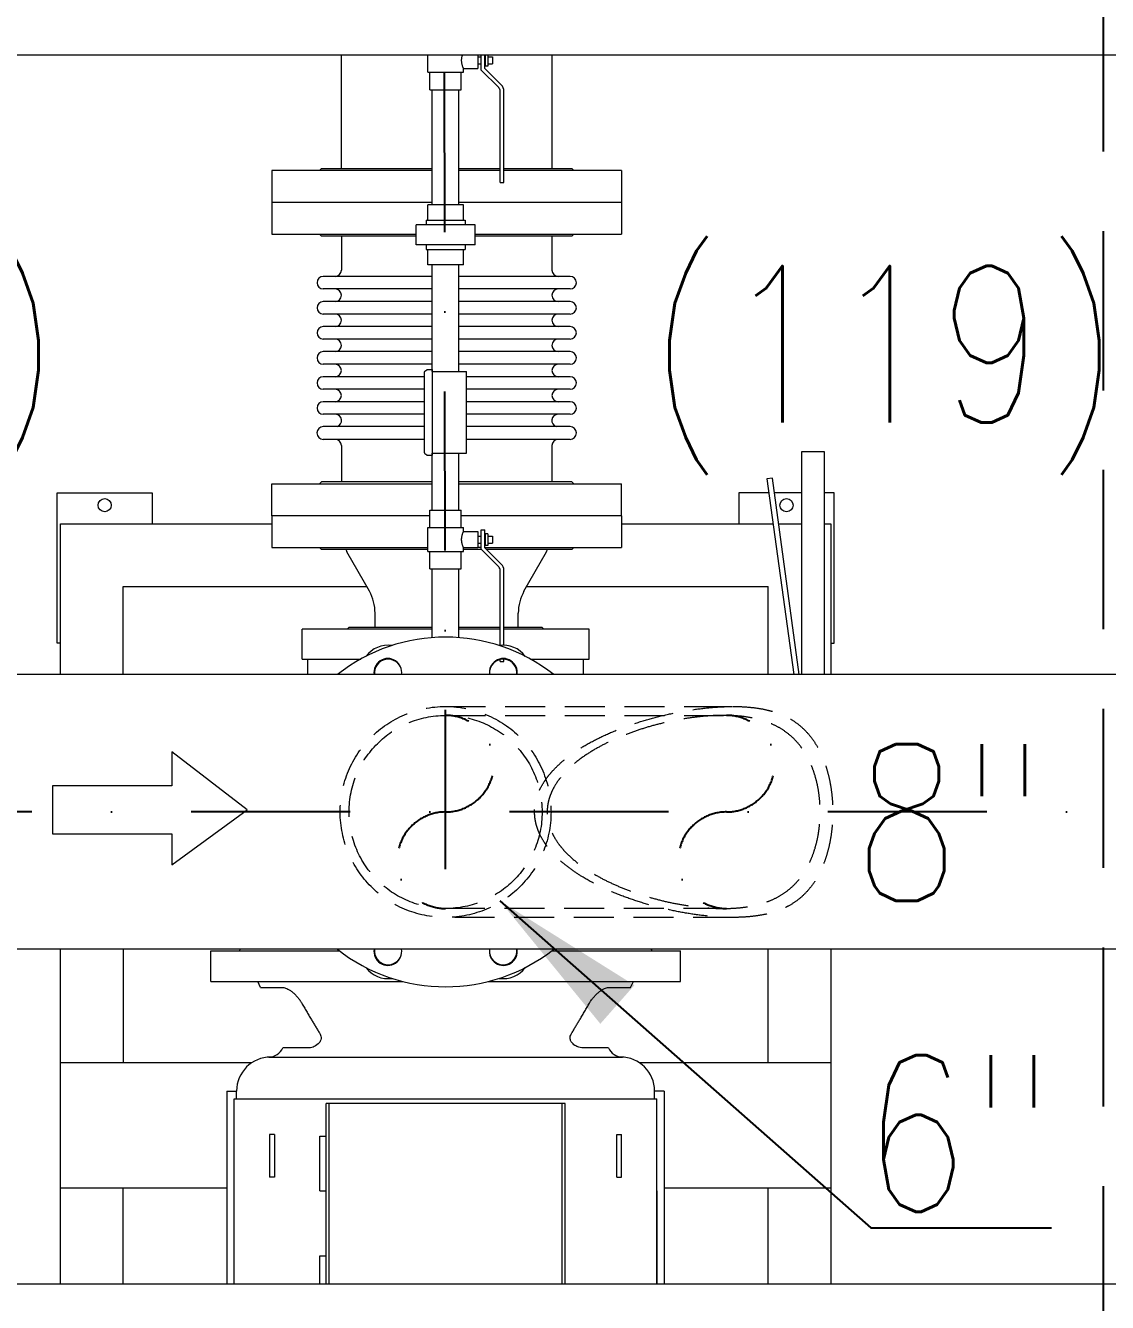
# Model space of a CAD drawing. Header units: millimetres. Extents: x -312439 to 477422, y -331570 to 212570.
# Drawn here: x 348934 to 349798, y 198904 to 199923 of the extents above; entities that cross this region are included whole.
import ezdxf

# ---------------------------------------------------------------- set-up
doc = ezdxf.new("R2010")
doc.units = ezdxf.units.MM
doc.linetypes.add('DASHDOT', pattern=[25.4, 12.7, -6.35, 0, -6.35])
doc.linetypes.add('HIDDEN', pattern=[9.525, 6.35, -3.175])
doc.layers.add('ARCONDTEXTO', color=4, linetype='Continuous')
doc.layers.add('TEXTO FORMATO', color=4, linetype='Continuous')
doc.styles.add('ROMAND', font='ROMAND.SHX')
doc.styles.add('ROMANS', font='romans.shx', dxfattribs={"height": 187.5})
doc.dimstyles.new('1-50 (MILIMETRO)', dxfattribs={"dimscale": 0, "dimtxt": 125, "dimasz": 125, "dimexe": 100, "dimexo": 100, "dimgap": 50, "dimtad": 0, "dimdec": 0, "dimzin": 0, "dimdsep": 46, "dimtxsty": 'ROMAND', "dimcen": -390, "dimclrd": 1, "dimclre": 1, "dimclrt": 3, "dimadec": 0, "dimazin": 0, "dimtfac": 1, "dimtdec": 0, "dimtix": 1, "dimtmove": 2, "dimatfit": 2, "dimfxl": 1, "dimtvp": 1, "dimtolj": 1, "dimtzin": 0, "dimarcsym": 0})

msp = doc.modelspace()

# ---------------------------------------------------------------- linework, layer by layer
at = {"color": 6, "linetype": 'DASHDOT', "ltscale": 10}
for p, q in [((349269.307, 199249.815, 0), (349268.191, 200058.964, 0)), ((350971.824, 199295.408, 0), (347628.578, 199295.408, 0))]:
    msp.add_line(p, q, dxfattribs=at)
at = {"color": 5, "linetype": 'Continuous', "lineweight": 0}
for p, q in [((352117.933, 199899.258, 0), (347242.183, 199899.258, 0)), ((349186.007, 199899.258, 0), (349186.007, 199808.708, 0)), ((349254.985, 199885.571, 0), (349254.985, 199899.258, 0)), ((349294.974, 199899.258, 0), (349294.974, 199888.595, 0)), ((349294.974, 199897.872, 0), (349297.7, 199897.872, 0)), ((349297.7, 199887.352, 0), (349297.7, 199899.258, 0)), ((349300.65, 199888.574, 0), (349300.65, 199899.258, 0)), ((349300.65, 199897.872, 0), (349301.116, 199897.872, 0)), ((349301.116, 199890.426, 0), (349301.116, 199899.258, 0)), ((349303.049, 199899.258, 0), (349303.049, 199890.426, 0)), ((349303.049, 199897.872, 0), (349306.715, 199897.872, 0)), ((349306.715, 199897.872, 0), (349306.715, 199892.27, 0)), ((349354.307, 199808.708, 0), (349354.307, 199899.258, 0)), ((349283.629, 199888.595, 0), (349294.974, 199888.595, 0)), ((349283.629, 199885.571, 0), (349283.629, 199888.595, 0)), ((349294.974, 199892.27, 0), (349297.7, 199892.27, 0)), ((349311.674, 199873.377, 0), (349297.7, 199887.352, 0)), ((349300.65, 199892.27, 0), (349301.116, 199892.27, 0)), ((349313.76, 199875.463, 0), (349300.65, 199888.574, 0)), ((349303.049, 199890.426, 0), (349301.116, 199890.426, 0)), ((349303.049, 199892.27, 0), (349306.715, 199892.27, 0)), ((349254.985, 199885.571, 0), (349283.629, 199885.571, 0)), ((349256.807, 199871.571, 0), (349256.807, 199885.571, 0)), ((349281.807, 199871.571, 0), (349281.807, 199885.571, 0)), ((349256.807, 199871.571, 0), (349281.807, 199871.571, 0)), ((349258.657, 199779.95, 0), (349258.657, 199871.571, 0)), ((349279.957, 199779.95, 0), (349279.957, 199871.571, 0)), ((349312.857, 199797.721, 0), (349312.857, 199870.522, 0)), ((349315.807, 199797.721, 0), (349315.807, 199870.522, 0)), ((349258.657, 199807.108, 0), (349130.657, 199807.108, 0)), ((349130.657, 199807.108, 0), (349130.657, 199756.308, 0)), ((349170.257, 199808.708, 0), (349168.657, 199807.108, 0)), ((349170.257, 199808.708, 0), (349258.657, 199808.708, 0)), ((349279.957, 199808.708, 0), (349312.857, 199808.708, 0)), ((349312.857, 199807.108, 0), (349279.957, 199807.108, 0)), ((349315.807, 199808.708, 0), (349370.057, 199808.708, 0)), ((349409.657, 199807.108, 0), (349315.807, 199807.108, 0)), ((349370.057, 199808.708, 0), (349371.657, 199807.108, 0)), ((349409.657, 199807.108, 0), (349409.657, 199756.308, 0)), ((349312.857, 199797.721, 0), (349315.807, 199797.721, 0)), ((349258.657, 199781.708, 0), (349130.657, 199781.708, 0)), ((349283.629, 199779.95, 0), (349254.985, 199779.95, 0)), ((349254.985, 199767.58, 0), (349254.985, 199779.95, 0)), ((349409.657, 199781.708, 0), (349279.957, 199781.708, 0)), ((349283.629, 199767.58, 0), (349283.629, 199779.95, 0)), ((349253.783, 199767.58, 0), (349284.83, 199767.58, 0)), ((349253.783, 199767.58, 0), (349253.783, 199763.95, 0)), ((349284.83, 199767.58, 0), (349284.83, 199763.95, 0)), ((349130.657, 199756.308, 0), (349245.776, 199756.308, 0)), ((349170.257, 199754.708, 0), (349168.657, 199756.308, 0)), ((349245.776, 199754.708, 0), (349170.257, 199754.708, 0)), ((349186.157, 199754.708, 0), (349186.157, 199727.685, 0)), ((349292.838, 199763.95, 0), (349245.776, 199763.95, 0)), ((349245.776, 199747.95, 0), (349245.776, 199763.95, 0)), ((349292.838, 199747.95, 0), (349292.838, 199763.95, 0)), ((349292.838, 199756.308, 0), (349409.657, 199756.308, 0)), ((349370.057, 199754.708, 0), (349292.838, 199754.708, 0)), ((349354.157, 199754.708, 0), (349354.157, 199727.685, 0)), ((349370.057, 199754.708, 0), (349371.657, 199756.308, 0)), ((349292.838, 199747.95, 0), (349245.776, 199747.95, 0)), ((349253.783, 199747.95, 0), (349253.783, 199744.319, 0)), ((349253.783, 199744.319, 0), (349284.83, 199744.319, 0)), ((349254.985, 199731.95, 0), (349254.985, 199744.319, 0)), ((349283.629, 199731.95, 0), (349283.629, 199744.319, 0)), ((349284.83, 199747.95, 0), (349284.83, 199744.319, 0)), ((349283.629, 199731.95, 0), (349254.985, 199731.95, 0)), ((349258.657, 199646.78, 0), (349258.657, 199731.95, 0)), ((349279.957, 199646.78, 0), (349279.957, 199731.95, 0)), ((349258.657, 199722.685, 0), (349171.65, 199722.685, 0)), ((349368.664, 199722.685, 0), (349279.957, 199722.685, 0)), ((349258.657, 199712.685, 0), (349171.65, 199712.685, 0)), ((349368.664, 199712.685, 0), (349279.957, 199712.685, 0)), ((349258.657, 199702.685, 0), (349171.65, 199702.685, 0)), ((349368.664, 199702.685, 0), (349279.957, 199702.685, 0)), ((349258.657, 199692.685, 0), (349171.65, 199692.685, 0)), ((349258.657, 199682.685, 0), (349171.65, 199682.685, 0)), ((349368.664, 199692.685, 0), (349279.957, 199692.685, 0)), ((349368.664, 199682.685, 0), (349279.957, 199682.685, 0)), ((349258.657, 199672.685, 0), (349171.65, 199672.685, 0)), ((349368.664, 199672.685, 0), (349279.957, 199672.685, 0)), ((349258.657, 199662.685, 0), (349171.65, 199662.685, 0)), ((349368.664, 199662.685, 0), (349279.957, 199662.685, 0)), ((349258.657, 199652.685, 0), (349171.65, 199652.685, 0)), ((349368.664, 199652.685, 0), (349279.957, 199652.685, 0)), ((349252.397, 199642.685, 0), (349171.65, 199642.685, 0)), ((349252.397, 199581.867, 0), (349252.397, 199646.692, 0)), ((349252.67, 199647.205, 0), (349254.307, 199648.309, 0)), ((349254.414, 199648.342, 0), (349258.609, 199648.342, 0)), ((349258.609, 199648.342, 0), (349258.609, 199580.217, 0)), ((349258.609, 199646.78, 0), (349285.907, 199646.78, 0)), ((349285.907, 199581.78, 0), (349285.907, 199646.78, 0)), ((349368.664, 199642.685, 0), (349285.907, 199642.685, 0)), ((349252.397, 199632.685, 0), (349171.65, 199632.685, 0)), ((349368.664, 199632.685, 0), (349285.907, 199632.685, 0)), ((349252.397, 199622.685, 0), (349171.65, 199622.685, 0)), ((349368.664, 199622.685, 0), (349285.907, 199622.685, 0)), ((349252.397, 199612.685, 0), (349171.65, 199612.685, 0)), ((349368.664, 199612.685, 0), (349285.907, 199612.685, 0)), ((349252.397, 199602.923, 0), (349171.65, 199602.923, 0)), ((349368.664, 199602.923, 0), (349285.907, 199602.923, 0)), ((349252.397, 199592.685, 0), (349171.65, 199592.685, 0)), ((349368.664, 199592.685, 0), (349285.907, 199592.685, 0)), ((349186.157, 199587.685, 0), (349186.157, 199558.708, 0)), ((349252.67, 199581.354, 0), (349254.307, 199580.25, 0)), ((349258.609, 199581.78, 0), (349285.907, 199581.78, 0)), ((349258.657, 199536.28, 0), (349258.657, 199581.78, 0)), ((349279.957, 199536.28, 0), (349279.957, 199581.78, 0)), ((349354.157, 199587.685, 0), (349354.157, 199558.708, 0)), ((349553.291, 199582.806, 0), (349553.291, 199404.958, 0)), ((349571.802, 199582.806, 0), (349553.291, 199582.806, 0)), ((349571.802, 199404.958, 0), (349571.802, 199582.806, 0)), ((349254.414, 199580.217, 0), (349258.609, 199580.217, 0)), ((349530.188, 199561.774, 0), (349525.827, 199561.178, 0)), ((349525.827, 199561.178, 0), (349547.203, 199404.958, 0)), ((349551.646, 199404.958, 0), (349530.188, 199561.774, 0)), ((349130.657, 199557.108, 0), (349258.657, 199557.108, 0)), ((349130.657, 199531.708, 0), (349130.657, 199557.108, 0)), ((349170.257, 199558.708, 0), (349168.657, 199557.108, 0)), ((349258.657, 199558.708, 0), (349170.257, 199558.708, 0)), ((349370.057, 199558.708, 0), (349279.957, 199558.708, 0)), ((349279.957, 199557.108, 0), (349409.657, 199557.108, 0)), ((349370.057, 199558.708, 0), (349371.657, 199557.108, 0)), ((349409.657, 199531.708, 0), (349409.657, 199557.108, 0)), ((349256.807, 199531.708, 0), (349130.657, 199531.708, 0)), ((349256.807, 199536.28, 0), (349281.807, 199536.28, 0)), ((349256.807, 199522.28, 0), (349256.807, 199536.28, 0)), ((349281.807, 199522.28, 0), (349281.807, 199536.28, 0)), ((349409.657, 199531.708, 0), (349281.807, 199531.708, 0)), ((349254.985, 199522.28, 0), (349283.629, 199522.28, 0)), ((349254.985, 199503.28, 0), (349254.985, 199522.28, 0)), ((349283.629, 199519.256, 0), (349283.629, 199522.28, 0)), ((349297.7, 199520.473, 0), (349300.65, 199520.473, 0)), ((349297.7, 199505.06, 0), (349297.7, 199520.473, 0)), ((349300.65, 199506.282, 0), (349300.65, 199520.473, 0)), ((349283.629, 199519.256, 0), (349294.974, 199519.256, 0)), ((349294.974, 199519.256, 0), (349294.974, 199506.303, 0)), ((349294.974, 199515.581, 0), (349297.7, 199515.581, 0)), ((349294.974, 199509.979, 0), (349297.7, 199509.979, 0)), ((349300.65, 199515.581, 0), (349301.116, 199515.581, 0)), ((349300.65, 199509.979, 0), (349301.116, 199509.979, 0)), ((349301.116, 199508.135, 0), (349301.116, 199517.424, 0)), ((349303.049, 199517.424, 0), (349301.116, 199517.424, 0)), ((349303.049, 199517.424, 0), (349303.049, 199508.135, 0)), ((349303.049, 199515.581, 0), (349306.715, 199515.581, 0)), ((349303.049, 199509.979, 0), (349306.715, 199509.979, 0)), ((349306.715, 199515.581, 0), (349306.715, 199509.979, 0)), ((349254.985, 199503.28, 0), (349283.629, 199503.28, 0)), ((349256.807, 199489.28, 0), (349256.807, 199503.28, 0)), ((349281.807, 199489.28, 0), (349281.807, 199503.28, 0)), ((349283.629, 199506.303, 0), (349294.974, 199506.303, 0)), ((349283.629, 199503.28, 0), (349283.629, 199506.303, 0)), ((349298.052, 199504.708, 0), (349283.629, 199504.708, 0)), ((349297.7, 199506.308, 0), (349294.974, 199506.303, 0)), ((349311.674, 199491.086, 0), (349297.7, 199505.06, 0)), ((349313.76, 199493.172, 0), (349300.65, 199506.282, 0)), ((349303.049, 199508.135, 0), (349301.116, 199508.135, 0)), ((349256.807, 199489.28, 0), (349281.807, 199489.28, 0)), ((349258.657, 199434.501, 0), (349258.657, 199489.28, 0)), ((349279.957, 199434.501, 0), (349279.957, 199489.28, 0)), ((349312.857, 199428.28, 0), (349312.857, 199488.231, 0)), ((349315.807, 199428.4, 0), (349315.807, 199488.231, 0)), ((349312.857, 199415.43, 0), (349312.857, 199417.015, 0)), ((349312.857, 199415.43, 0), (349315.807, 199415.43, 0)), ((349315.807, 199415.43, 0), (349315.807, 199417.258, 0)), ((350344.951, 199404.958, 0), (348365.856, 199404.958, 0)), ((350344.951, 199185.858, 0), (348365.856, 199185.858, 0)), ((347312.72, 198918.989, 0), (350296.062, 198918.989, 0))]:
    msp.add_line(p, q, dxfattribs=at)
at = {"color": 7, "linetype": 'Continuous', "lineweight": 0}
for p, q in [((348959.148, 199550.134, 0), (349035.148, 199550.134, 0)), ((348959.148, 199430.134, 0), (348959.148, 199550.134, 0)), ((349035.148, 199550.134, 0), (349035.148, 199525.408, 0)), ((349503.465, 199550.134, 0), (349503.465, 199525.408, 0)), ((349527.338, 199550.134, 0), (349503.465, 199550.134, 0)), ((349553.291, 199550.134, 0), (349531.78, 199550.134, 0)), ((349579.465, 199550.134, 0), (349571.802, 199550.134, 0)), ((349579.465, 199430.134, 0), (349579.465, 199550.134, 0)), ((348961.807, 199404.958, 0), (348961.807, 199525.408, 0)), ((348961.807, 199525.408, 0), (349130.657, 199525.408, 0)), ((349409.657, 199525.408, 0), (349530.721, 199525.408, 0)), ((349535.164, 199525.408, 0), (349553.291, 199525.408, 0)), ((349571.802, 199525.408, 0), (349576.807, 199525.408, 0)), ((349576.807, 199525.408, 0), (349576.807, 199404.958, 0)), ((349011.807, 199404.958, 0), (349011.807, 199475.408, 0)), ((349011.807, 199475.408, 0), (349206.214, 199475.408, 0)), ((349334.099, 199475.408, 0), (349526.807, 199475.408, 0)), ((349526.807, 199404.958, 0), (349526.807, 199475.408, 0)), ((348961.807, 199430.134, 0), (348959.148, 199430.134, 0)), ((349576.807, 199430.134, 0), (349579.465, 199430.134, 0)), ((348961.807, 198918.989, 0), (348961.807, 199185.858, 0)), ((349011.807, 199185.858, 0), (349011.807, 199095.408, 0)), ((349526.807, 199095.408, 0), (349526.807, 199185.858, 0)), ((349576.807, 199185.858, 0), (349576.807, 198918.989, 0)), ((348961.807, 199095.408, 0), (349114.74, 199095.408, 0)), ((349423.874, 199095.408, 0), (349576.807, 199095.408, 0)), ((348961.807, 198995.408, 0), (349094.761, 198995.408, 0)), ((349011.807, 198918.989, 0), (349011.807, 198995.408, 0)), ((349443.852, 198995.408, 0), (349576.807, 198995.408, 0)), ((349526.807, 198918.989, 0), (349526.807, 198995.408, 0))]:
    msp.add_line(p, q, dxfattribs=at)
at = {"color": 3, "linetype": 'Continuous', "lineweight": 0}
for p, q in [((349256.807, 199531.708, 0), (349130.657, 199531.708, 0)), ((349130.657, 199531.708, 0), (349130.657, 199506.308, 0)), ((349409.657, 199531.708, 0), (349281.807, 199531.708, 0)), ((349409.657, 199531.708, 0), (349409.657, 199506.308, 0)), ((349130.657, 199506.308, 0), (349254.985, 199506.308, 0)), ((349170.257, 199504.708, 0), (349168.657, 199506.308, 0)), ((349254.985, 199504.708, 0), (349170.257, 199504.708, 0)), ((349208.44, 199471.476, 0), (349190.574, 199503.039, 0)), ((349300.65, 199506.308, 0), (349409.657, 199506.308, 0)), ((349370.057, 199504.708, 0), (349302.224, 199504.708, 0)), ((349331.874, 199471.476, 0), (349349.74, 199503.039, 0)), ((349370.057, 199504.708, 0), (349371.657, 199506.308, 0)), ((349213.007, 199442.808, 0), (349213.007, 199454.137, 0)), ((349327.307, 199442.808, 0), (349327.307, 199454.137, 0)), ((349258.657, 199441.208, 0), (349154.807, 199441.208, 0)), ((349154.807, 199417.408, 0), (349154.807, 199441.208, 0)), ((349192.407, 199442.808, 0), (349190.807, 199441.208, 0)), ((349192.407, 199442.808, 0), (349258.657, 199442.808, 0)), ((349279.957, 199442.808, 0), (349312.857, 199442.808, 0)), ((349312.857, 199441.208, 0), (349279.957, 199441.208, 0)), ((349315.807, 199442.808, 0), (349346.207, 199442.808, 0)), ((349383.807, 199441.208, 0), (349315.807, 199441.208, 0)), ((349346.207, 199442.808, 0), (349347.807, 199441.208, 0)), ((349383.807, 199417.408, 0), (349383.807, 199441.208, 0)), ((349154.807, 199417.408, 0), (349201.659, 199417.408, 0)), ((349159.307, 199404.958, 0), (349159.307, 199417.408, 0)), ((349336.955, 199417.408, 0), (349383.807, 199417.408, 0)), ((349379.307, 199404.958, 0), (349379.307, 199417.408, 0)), ((349081.807, 199184.68, 0), (349184.456, 199184.68, 0)), ((349081.807, 199160.135, 0), (349081.807, 199184.68, 0)), ((349105.138, 199185.858, 0), (349104.766, 199184.68, 0)), ((349354.158, 199184.68, 0), (349456.807, 199184.68, 0)), ((349433.476, 199185.858, 0), (349433.848, 199184.68, 0)), ((349456.807, 199160.135, 0), (349456.807, 199184.68, 0)), ((349081.807, 199160.135, 0), (349235.225, 199160.135, 0)), ((349121.596, 199155.226, 0), (349119.307, 199160.135, 0)), ((349121.596, 199155.226, 0), (349139.879, 199155.226, 0)), ((349303.388, 199160.135, 0), (349456.807, 199160.135, 0)), ((349398.735, 199155.226, 0), (349417.018, 199155.226, 0)), ((349417.018, 199155.226, 0), (349419.307, 199160.135, 0)), ((349160.633, 199107.226, 0), (349139.396, 199107.226, 0)), ((349399.217, 199107.226, 0), (349377.98, 199107.226, 0)), ((349128.148, 199099.862, 0), (349410.465, 199099.862, 0)), ((349094.761, 199072.68, 0), (349094.761, 198918.989, 0)), ((349094.761, 199072.68, 0), (349102.452, 199072.68, 0)), ((349102.452, 199066.453, 0), (349102.452, 199072.658, 0)), ((349443.852, 199072.68, 0), (349436.161, 199072.68, 0)), ((349436.161, 199066.453, 0), (349436.161, 199072.658, 0)), ((349443.852, 199072.68, 0), (349443.852, 198918.989, 0)), ((349100.639, 199066.453, 0), (349437.975, 199066.453, 0)), ((349100.639, 198918.989, 0), (349100.639, 199066.453, 0)), ((349173.852, 198918.989, 0), (349173.852, 199062.635, 0)), ((349364.761, 199062.635, 0), (349173.852, 199062.635, 0)), ((349176.307, 198918.989, 0), (349176.307, 199062.635, 0)), ((349362.307, 198918.989, 0), (349362.307, 199062.635, 0)), ((349364.761, 198918.989, 0), (349364.761, 199062.635, 0)), ((349437.975, 198918.989, 0), (349437.975, 199066.453, 0)), ((349128.852, 199038.09, 0), (349128.852, 199003.999, 0)), ((349132.651, 199038.09, 0), (349128.852, 199038.09, 0)), ((349132.651, 199038.09, 0), (349132.651, 199003.999, 0)), ((349168.943, 198993.09, 0), (349168.943, 199036.726, 0)), ((349168.943, 199036.726, 0), (349173.852, 199036.726, 0)), ((349405.963, 199038.09, 0), (349409.761, 199038.09, 0)), ((349405.963, 199003.999, 0), (349405.963, 199038.09, 0)), ((349409.761, 199003.999, 0), (349409.761, 199038.09, 0)), ((349132.651, 199003.999, 0), (349128.852, 199003.999, 0)), ((349405.963, 199003.999, 0), (349409.761, 199003.999, 0)), ((349100.639, 198993.09, 0), (349100.543, 198993.09, 0)), ((349100.543, 198918.989, 0), (349100.543, 198993.09, 0)), ((349168.943, 198993.09, 0), (349173.852, 198993.09, 0)), ((349438.07, 198993.09, 0), (349437.975, 198993.09, 0)), ((349438.07, 198918.989, 0), (349438.07, 198993.09, 0)), ((349168.943, 198918.989, 0), (349168.943, 198941.271, 0)), ((349168.943, 198941.271, 0), (349173.852, 198941.271, 0))]:
    msp.add_line(p, q, dxfattribs=at)
at = {"color": 1, "linetype": 'HIDDEN', "lineweight": 0, "ltscale": 5}
for p, q in [((349269.307, 199379.558, 0), (349498.752, 199379.558, 0)), ((349269.307, 199372.448, 0), (349491.009, 199372.448, 0)), ((349491.009, 199218.368, 0), (349269.307, 199218.368, 0)), ((349498.752, 199211.258, 0), (349269.307, 199211.258, 0))]:
    msp.add_line(p, q, dxfattribs=at)
at = {"color": 4, "linetype": 'Continuous', "lineweight": 0}
for p, q in [((349050.761, 199343.286, 0), (349050.761, 199316.163, 0)), ((349110.839, 199296.986, 0), (349050.761, 199343.286, 0)), ((348955.442, 199316.163, 0), (348955.442, 199277.809, 0)), ((349050.761, 199316.163, 0), (348955.442, 199316.163, 0)), ((349050.761, 199253.132, 0), (349110.839, 199296.986, 0)), ((348955.442, 199277.809, 0), (349050.761, 199277.809, 0)), ((349050.761, 199277.809, 0), (349050.761, 199253.132, 0))]:
    msp.add_line(p, q, dxfattribs=at)
at = {"color": 2, "linetype": 'HIDDEN', "ltscale": 20, "elevation": 0}
msp.add_lwpolyline([(347034.273, 200711.306), (349794.275, 200711.306), (349794.275, 197627.387), (347034.273, 197627.387)], close=True, dxfattribs=at)
at = {"color": 7, "linetype": 'Continuous', "lineweight": 0}
for centre in [(348997.148, 199540.134, 0), (349541.465, 199540.134, 0)]:
    msp.add_circle(centre, 5.25, dxfattribs=at)
at = {"color": 1, "linetype": 'HIDDEN', "lineweight": 0, "ltscale": 5}
for radius in [84.15, 77.04]:
    msp.add_circle((349269.307, 199295.408, 0), radius, dxfattribs=at)
at = {"color": 5, "linetype": 'Continuous', "lineweight": 0}
for centre, radius, start, end in [((349308.819, 199870.522, 0), 4.038, 0, 45), ((349308.819, 199870.522, 0), 6.988, 0, 45), ((349181.157, 199727.685, 0), 5, 270, 0), ((349359.157, 199727.685, 0), 5, 180, 270), ((349171.65, 199717.685, 0), 5, 90, 270), ((349368.664, 199717.685, 0), 5, 270, 90), ((349181.157, 199707.685, 0), 5, 270, 90), ((349359.157, 199707.685, 0), 5, 90, 270), ((349171.65, 199697.685, 0), 5, 90, 270), ((349368.664, 199697.685, 0), 5, 270, 90), ((349171.65, 199677.685, 0), 5, 90, 270), ((349181.157, 199687.685, 0), 5, 270, 90), ((349359.157, 199687.685, 0), 5, 90, 270), ((349368.664, 199677.685, 0), 5, 270, 90), ((349181.157, 199667.685, 0), 5, 270, 90), ((349359.157, 199667.685, 0), 5, 90, 270), ((349171.65, 199657.685, 0), 5, 90, 270), ((349368.664, 199657.685, 0), 5, 270, 90), ((349181.157, 199647.685, 0), 5, 270, 90), ((349359.157, 199647.685, 0), 5, 90, 270), ((349171.65, 199637.685, 0), 5, 90, 270), ((349253.017, 199646.692, 0), 0.619, 123.997812, 180), ((349254.414, 199648.149, 0), 0.193, 90, 123.997811), ((349368.664, 199637.685, 0), 5, 270, 90), ((349181.157, 199627.685, 0), 5, 270, 90), ((349359.157, 199627.685, 0), 5, 90, 270), ((349171.65, 199617.685, 0), 5, 90, 270), ((349368.664, 199617.685, 0), 5, 270, 90), ((349181.282, 199607.685, 0), 5.002, 287.829397, 88.562061), ((349359.031, 199607.685, 0), 5.002, 91.437939, 252.170603), ((349171.65, 199597.804, 0), 5.119, 90, 270), ((349368.664, 199597.804, 0), 5.119, 270, 90), ((349181.157, 199587.685, 0), 5, 0, 90), ((349359.157, 199587.685, 0), 5, 90, 180), ((349253.017, 199581.867, 0), 0.619, 180, 236.002188), ((349254.414, 199580.41, 0), 0.193, 236.002189, 270), ((349308.819, 199488.231, 0), 4.038, 0, 45), ((349308.819, 199488.231, 0), 6.988, 0, 45), ((349269.307, 199295.408, 0), 139.5, 51.748864, 128.251136), ((349223.385, 199406.273, 0), 22.134, 81.85389, 143.14611), ((349315.229, 199406.273, 0), 22.134, 36.85389, 98.14611), ((349223.193, 199406.735, 0), 11.1, 350.785345, 189.214655), ((349315.42, 199406.735, 0), 11.1, 350.785345, 189.214655), ((349223.385, 199406.273, 0), 11, 12.236806, 186.868736), ((349315.229, 199406.273, 0), 11, 353.131288, 167.764553), ((349269.307, 199295.408, 0), 139.5, 231.748864, 308.251122), ((349223.193, 199184.08, 0), 11.1, 170.785345, 9.214633), ((349223.385, 199184.542, 0), 11, 173.131288, 347.764553), ((349315.42, 199184.08, 0), 11.1, 170.785345, 9.214633), ((349315.229, 199184.542, 0), 11, 192.236806, 6.868736), ((349223.385, 199184.542, 0), 22.134, 216.85389, 278.14611), ((349315.229, 199184.542, 0), 22.134, 261.85389, 323.14611)]:
    msp.add_arc(centre, radius, start, end, dxfattribs=at)
at = {"color": 3, "linetype": 'Continuous', "lineweight": 0}
for centre, radius, start, end in [((349221.207, 199520.379, 0), 35.2, 206.436313, 209.511499), ((349319.107, 199520.379, 0), 35.2, 330.488501, 333.563687), ((349177.807, 199454.137, 0), 35.2, 0, 29.511499), ((349362.507, 199454.137, 0), 35.2, 150.488501, 180), ((349128.148, 199112.135, 0), 12.273, 270, 336.421822), ((349410.465, 199112.135, 0), 12.273, 203.578178, 270), ((349129.657, 199072.658, 0), 27.205, 90, 180), ((349408.957, 199072.658, 0), 27.205, 0, 90)]:
    msp.add_arc(centre, radius, start, end, dxfattribs=at)
at = {"color": 6, "linetype": 'DASHDOT', "ltscale": 4}
for centre, start, end in [((349269.307, 199333.928, 0), 270, 90), ((349493.509, 199333.928, 0), 270, 90), ((349269.307, 199256.888, 0), 90, 270), ((349493.509, 199256.888, 0), 90, 270)]:
    msp.add_arc(centre, 38.52, start, end, dxfattribs=at)
at = {"color": 5, "linetype": 'Continuous', "lineweight": 0}
for points, knots in [([(349282.081, 199895.071, 0), (349282.081, 199895.485, 0), (349282.101, 199895.91, 0), (349282.184, 199896.752, 0), (349282.246, 199897.168, 0), (349282.398, 199897.964, 0), (349282.489, 199898.344, 0), (349282.639, 199898.892, 0), (349282.694, 199899.08, 0), (349282.749, 199899.258, 0)], [0, 0, 0, 0, 1.24074145, 1.24074145, 2.4814829, 2.4814829, 3.72222435, 3.72222435, 4.42137472, 4.42137472, 4.42137472, 4.42137472]), ([(349283.629, 199888.595, 0), (349283.629, 199888.595, 0), (349283.61, 199888.635, 0), (349283.536, 199888.802, 0), (349283.48, 199888.928, 0), (349283.339, 199889.261, 0), (349283.254, 199889.467, 0), (349283.071, 199889.94, 0), (349282.973, 199890.208, 0), (349282.781, 199890.776, 0), (349282.68, 199891.097, 0), (349282.489, 199891.798, 0), (349282.398, 199892.178, 0), (349282.246, 199892.974, 0), (349282.184, 199893.39, 0), (349282.101, 199894.232, 0), (349282.081, 199894.658, 0), (349282.081, 199895.071, 0)], [29.7519858, 29.7519858, 29.7519858, 29.7519858, 30.99057651, 30.99057651, 32.22916721, 32.22916721, 33.46775791, 33.46775791, 34.70634861, 34.70634861, 35.94709006, 35.94709006, 37.18783151, 37.18783151, 38.42857296, 38.42857296, 39.66931441, 39.66931441, 39.66931441, 39.66931441]), ([(349282.081, 199512.78, 0), (349282.081, 199513.193, 0), (349282.101, 199513.619, 0), (349282.184, 199514.46, 0), (349282.246, 199514.877, 0), (349282.398, 199515.672, 0), (349282.489, 199516.052, 0), (349282.68, 199516.753, 0), (349282.781, 199517.075, 0), (349282.973, 199517.643, 0), (349283.071, 199517.911, 0), (349283.254, 199518.384, 0), (349283.339, 199518.59, 0), (349283.48, 199518.922, 0), (349283.536, 199519.049, 0), (349283.61, 199519.216, 0), (349283.629, 199519.256, 0), (349283.629, 199519.256, 0)], [0, 0, 0, 0, 1.24074145, 1.24074145, 2.4814829, 2.4814829, 3.72222435, 3.72222435, 4.9629658, 4.9629658, 6.2015565, 6.2015565, 7.4401472, 7.4401472, 8.6787379, 8.6787379, 9.9173286, 9.9173286, 9.9173286, 9.9173286]), ([(349283.629, 199506.303, 0), (349283.629, 199506.303, 0), (349283.61, 199506.343, 0), (349283.536, 199506.51, 0), (349283.48, 199506.637, 0), (349283.339, 199506.969, 0), (349283.254, 199507.175, 0), (349283.071, 199507.649, 0), (349282.973, 199507.916, 0), (349282.781, 199508.484, 0), (349282.68, 199508.806, 0), (349282.489, 199509.507, 0), (349282.398, 199509.887, 0), (349282.246, 199510.682, 0), (349282.184, 199511.099, 0), (349282.101, 199511.941, 0), (349282.081, 199512.366, 0), (349282.081, 199512.78, 0)], [29.7519858, 29.7519858, 29.7519858, 29.7519858, 30.99057651, 30.99057651, 32.22916721, 32.22916721, 33.46775791, 33.46775791, 34.70634861, 34.70634861, 35.94709006, 35.94709006, 37.18783151, 37.18783151, 38.42857296, 38.42857296, 39.66931441, 39.66931441, 39.66931441, 39.66931441])]:
    msp.add_open_spline(points, degree=3, knots=knots, dxfattribs=at)
at = {"color": 1, "linetype": 'HIDDEN', "lineweight": 0, "ltscale": 5}
for points, knots in [([(349498.752, 199379.558, 0), (349496.2, 199379.558, 0), (349493.636, 199379.5, 0), (349488.489, 199379.282, 0), (349485.906, 199379.122, 0), (349478.134, 199378.503, 0), (349472.922, 199377.907, 0), (349462.479, 199376.395, 0), (349457.25, 199375.479, 0), (349446.825, 199373.35, 0), (349441.63, 199372.138, 0), (349431.331, 199369.425, 0), (349426.229, 199367.926, 0), (349416.189, 199364.642, 0), (349411.249, 199362.859, 0), (349401.602, 199359.002, 0), (349396.894, 199356.929, 0), (349387.785, 199352.481, 0), (349383.382, 199350.106, 0), (349376.358, 199345.871, 0), (349373.46, 199343.998, 0), (349367.716, 199339.92, 0), (349364.871, 199337.716, 0), (349359.44, 199333.012, 0), (349356.854, 199330.512, 0), (349353.311, 199326.585, 0), (349352.185, 199325.247, 0), (349350.067, 199322.523, 0), (349349.073, 199321.137, 0), (349347.042, 199318.036, 0), (349345.964, 199316.196, 0), (349344.509, 199313.282, 0), (349344.05, 199312.286, 0), (349343.201, 199310.253, 0), (349342.811, 199309.217, 0), (349342.109, 199307.119, 0), (349341.798, 199306.056, 0), (349341.264, 199303.917, 0), (349341.041, 199302.841, 0), (349340.686, 199300.692, 0), (349340.554, 199299.62, 0), (349340.38, 199297.494, 0), (349340.338, 199296.442, 0), (349340.338, 199294.374, 0), (349340.38, 199293.321, 0), (349340.554, 199291.196, 0), (349340.686, 199290.123, 0), (349341.041, 199287.975, 0), (349341.264, 199286.899, 0), (349341.798, 199284.76, 0), (349342.109, 199283.697, 0), (349342.811, 199281.599, 0), (349343.201, 199280.563, 0), (349344.05, 199278.53, 0), (349344.509, 199277.533, 0), (349345.964, 199274.62, 0), (349347.042, 199272.78, 0), (349349.073, 199269.678, 0), (349350.067, 199268.292, 0), (349352.185, 199265.568, 0), (349353.311, 199264.23, 0), (349356.854, 199260.303, 0), (349359.44, 199257.803, 0), (349364.871, 199253.1, 0), (349367.716, 199250.895, 0), (349373.46, 199246.818, 0), (349376.358, 199244.944, 0), (349383.382, 199240.709, 0), (349387.785, 199238.335, 0), (349396.894, 199233.887, 0), (349401.602, 199231.814, 0), (349411.249, 199227.957, 0), (349416.189, 199226.173, 0), (349426.229, 199222.89, 0), (349431.331, 199221.39, 0), (349441.63, 199218.678, 0), (349446.825, 199217.465, 0), (349457.25, 199215.337, 0), (349462.479, 199214.421, 0), (349472.922, 199212.909, 0), (349478.134, 199212.312, 0), (349485.906, 199211.694, 0), (349488.489, 199211.534, 0), (349493.636, 199211.316, 0), (349496.2, 199211.258, 0), (349501.744, 199211.258, 0), (349504.797, 199211.338, 0), (349510.929, 199211.707, 0), (349514.008, 199211.997, 0), (349520.099, 199212.833, 0), (349523.111, 199213.381, 0), (349527.512, 199214.424, 0), (349528.959, 199214.809, 0), (349531.805, 199215.655, 0), (349533.204, 199216.117, 0), (349535.944, 199217.119, 0), (349537.288, 199217.66, 0), (349539.915, 199218.823, 0), (349541.199, 199219.445, 0), (349544.95, 199221.431, 0), (349547.318, 199222.916, 0), (349551.757, 199226.181, 0), (349553.83, 199227.962, 0), (349557.672, 199231.768, 0), (349559.442, 199233.793, 0), (349562.495, 199237.771, 0), (349563.851, 199239.758, 0), (349566.392, 199243.949, 0), (349567.578, 199246.152, 0), (349569.766, 199250.745, 0), (349570.77, 199253.134, 0), (349572.59, 199258.061, 0), (349573.406, 199260.599, 0), (349574.849, 199265.781, 0), (349575.476, 199268.428, 0), (349576.543, 199273.785, 0), (349576.982, 199276.496, 0), (349577.677, 199281.932, 0), (349577.933, 199284.658, 0), (349578.27, 199290.074, 0), (349578.35, 199292.763, 0), (349578.35, 199298.052, 0), (349578.27, 199300.742, 0), (349577.933, 199306.157, 0), (349577.677, 199308.883, 0), (349576.982, 199314.32, 0), (349576.543, 199317.031, 0), (349575.476, 199322.388, 0), (349574.849, 199325.034, 0), (349573.406, 199330.216, 0), (349572.59, 199332.754, 0), (349570.77, 199337.681, 0), (349569.766, 199340.071, 0), (349567.578, 199344.663, 0), (349566.392, 199346.867, 0), (349563.851, 199351.057, 0), (349562.495, 199353.044, 0), (349559.442, 199357.023, 0), (349557.672, 199359.048, 0), (349553.83, 199362.854, 0), (349551.757, 199364.634, 0), (349547.318, 199367.899, 0), (349544.95, 199369.384, 0), (349541.199, 199371.371, 0), (349539.915, 199371.993, 0), (349537.288, 199373.156, 0), (349535.944, 199373.697, 0), (349533.204, 199374.699, 0), (349531.805, 199375.16, 0), (349528.959, 199376.007, 0), (349527.512, 199376.391, 0), (349523.111, 199377.435, 0), (349520.099, 199377.982, 0), (349514.008, 199378.819, 0), (349510.929, 199379.109, 0), (349504.797, 199379.478, 0), (349501.744, 199379.558, 0), (349498.752, 199379.558, 0)], [0, 0, 0, 0, 7.65472201, 7.65472201, 15.30944403, 15.30944403, 30.61888806, 30.61888806, 45.92833209, 45.92833209, 61.23777611, 61.23777611, 76.54722014, 76.54722014, 91.85666417, 91.85666417, 107.1661082, 107.1661082, 122.47555223, 122.47555223, 132.7166679, 132.7166679, 142.95778357, 142.95778357, 153.19889925, 153.19889925, 158.31945708, 158.31945708, 163.44001492, 163.44001492, 169.64267763, 169.64267763, 172.74400899, 172.74400899, 175.84534035, 175.84534035, 178.9466717, 178.9466717, 182.04800306, 182.04800306, 185.14933441, 185.14933441, 188.25066577, 188.25066577, 191.35199713, 191.35199713, 194.45332848, 194.45332848, 197.55465984, 197.55465984, 200.65599119, 200.65599119, 203.75732255, 203.75732255, 206.85865391, 206.85865391, 213.06131662, 213.06131662, 218.18187446, 218.18187446, 223.30243229, 223.30243229, 233.54354797, 233.54354797, 243.78466364, 243.78466364, 254.02577931, 254.02577931, 269.33522334, 269.33522334, 284.64466737, 284.64466737, 299.9541114, 299.9541114, 315.26355543, 315.26355543, 330.57299945, 330.57299945, 345.88244348, 345.88244348, 361.19188751, 361.19188751, 368.84660953, 368.84660953, 376.50133154, 376.50133154, 385.47698592, 385.47698592, 394.45264031, 394.45264031, 403.42829469, 403.42829469, 407.91612189, 407.91612189, 412.40394908, 412.40394908, 416.89177627, 416.89177627, 421.37960346, 421.37960346, 430.35525785, 430.35525785, 439.33091223, 439.33091223, 448.30656662, 448.30656662, 456.24070214, 456.24070214, 464.17483766, 464.17483766, 472.10897317, 472.10897317, 480.04310869, 480.04310869, 487.97724421, 487.97724421, 495.91137973, 495.91137973, 503.84551525, 503.84551525, 511.77965077, 511.77965077, 519.71378628, 519.71378628, 527.6479218, 527.6479218, 535.58205732, 535.58205732, 543.51619284, 543.51619284, 551.45032836, 551.45032836, 559.38446388, 559.38446388, 567.3185994, 567.3185994, 575.25273491, 575.25273491, 584.2283893, 584.2283893, 593.20404368, 593.20404368, 602.17969807, 602.17969807, 606.66752526, 606.66752526, 611.15535245, 611.15535245, 615.64317965, 615.64317965, 620.13100684, 620.13100684, 629.10666122, 629.10666122, 638.08231561, 638.08231561, 647.05796999, 647.05796999, 647.05796999, 647.05796999]), ([(349491.009, 199372.448, 0), (349493.796, 199372.448, 0), (349496.642, 199372.372, 0), (349502.372, 199372.027, 0), (349505.256, 199371.757, 0), (349510.984, 199370.983, 0), (349513.829, 199370.479, 0), (349519.404, 199369.203, 0), (349522.134, 199368.432, 0), (349527.411, 199366.604, 0), (349529.966, 199365.544, 0), (349534.85, 199363.13, 0), (349537.179, 199361.777, 0), (349541.573, 199358.794, 0), (349543.64, 199357.165, 0), (349547.491, 199353.67, 0), (349549.275, 199351.805, 0), (349552.343, 199348.151, 0), (349553.699, 199346.341, 0), (349556.246, 199342.518, 0), (349557.437, 199340.506, 0), (349559.638, 199336.309, 0), (349560.649, 199334.124, 0), (349562.483, 199329.617, 0), (349563.306, 199327.294, 0), (349564.761, 199322.55, 0), (349565.394, 199320.126, 0), (349566.471, 199315.219, 0), (349566.914, 199312.736, 0), (349567.616, 199307.755, 0), (349567.874, 199305.257, 0), (349568.214, 199300.295, 0), (349568.295, 199297.831, 0), (349568.295, 199292.985, 0), (349568.214, 199290.52, 0), (349567.874, 199285.558, 0), (349567.616, 199283.061, 0), (349566.914, 199278.08, 0), (349566.471, 199275.596, 0), (349565.394, 199270.689, 0), (349564.761, 199268.266, 0), (349563.306, 199263.522, 0), (349562.483, 199261.199, 0), (349560.649, 199256.691, 0), (349559.638, 199254.506, 0), (349557.437, 199250.31, 0), (349556.246, 199248.298, 0), (349553.699, 199244.475, 0), (349552.343, 199242.664, 0), (349549.275, 199239.011, 0), (349547.491, 199237.145, 0), (349543.64, 199233.651, 0), (349541.573, 199232.021, 0), (349537.179, 199229.039, 0), (349534.85, 199227.685, 0), (349529.966, 199225.272, 0), (349527.411, 199224.212, 0), (349522.134, 199222.383, 0), (349519.404, 199221.612, 0), (349513.829, 199220.337, 0), (349510.984, 199219.833, 0), (349505.256, 199219.059, 0), (349502.372, 199218.789, 0), (349496.642, 199218.443, 0), (349493.796, 199218.368, 0), (349487.076, 199218.368, 0), (349483.082, 199218.518, 0), (349475.019, 199219.083, 0), (349470.949, 199219.499, 0), (349462.779, 199220.568, 0), (349458.679, 199221.223, 0), (349450.493, 199222.752, 0), (349446.408, 199223.627, 0), (349438.3, 199225.583, 0), (349434.277, 199226.665, 0), (349426.345, 199229.022, 0), (349422.435, 199230.298, 0), (349414.777, 199233.035, 0), (349411.029, 199234.495, 0), (349403.746, 199237.587, 0), (349400.212, 199239.22, 0), (349393.479, 199242.608, 0), (349390.045, 199244.476, 0), (349383.22, 199248.589, 0), (349379.83, 199250.835, 0), (349373.33, 199255.681, 0), (349370.221, 199258.282, 0), (349365.937, 199262.42, 0), (349364.572, 199263.838, 0), (349361.995, 199266.746, 0), (349360.782, 199268.234, 0), (349358.36, 199271.506, 0), (349357.096, 199273.414, 0), (349355.379, 199276.453, 0), (349354.837, 199277.495, 0), (349353.83, 199279.627, 0), (349353.365, 199280.716, 0), (349352.528, 199282.928, 0), (349352.155, 199284.052, 0), (349351.514, 199286.318, 0), (349351.245, 199287.461, 0), (349350.816, 199289.749, 0), (349350.656, 199290.895, 0), (349350.444, 199293.169, 0), (349350.393, 199294.297, 0), (349350.393, 199296.518, 0), (349350.444, 199297.647, 0), (349350.656, 199299.921, 0), (349350.816, 199301.066, 0), (349351.245, 199303.354, 0), (349351.514, 199304.497, 0), (349352.155, 199306.764, 0), (349352.528, 199307.888, 0), (349353.365, 199310.1, 0), (349353.83, 199311.189, 0), (349354.837, 199313.32, 0), (349355.379, 199314.363, 0), (349357.096, 199317.402, 0), (349358.36, 199319.31, 0), (349360.782, 199322.581, 0), (349361.995, 199324.07, 0), (349364.572, 199326.977, 0), (349365.937, 199328.396, 0), (349370.221, 199332.533, 0), (349373.33, 199335.135, 0), (349379.83, 199339.981, 0), (349383.22, 199342.226, 0), (349390.045, 199346.34, 0), (349393.479, 199348.208, 0), (349400.212, 199351.596, 0), (349403.746, 199353.228, 0), (349411.029, 199356.321, 0), (349414.777, 199357.781, 0), (349422.435, 199360.517, 0), (349426.345, 199361.793, 0), (349434.277, 199364.151, 0), (349438.3, 199365.232, 0), (349446.408, 199367.189, 0), (349450.493, 199368.064, 0), (349458.679, 199369.593, 0), (349462.779, 199370.247, 0), (349470.949, 199371.317, 0), (349475.019, 199371.732, 0), (349483.082, 199372.298, 0), (349487.076, 199372.448, 0), (349491.009, 199372.448, 0)], [0, 0, 0, 0, 8.35981725, 8.35981725, 16.7196345, 16.7196345, 25.07945175, 25.07945175, 33.439269, 33.439269, 41.79908626, 41.79908626, 50.15890351, 50.15890351, 58.51872076, 58.51872076, 66.87853801, 66.87853801, 74.1478731, 74.1478731, 81.4172082, 81.4172082, 88.6865433, 88.6865433, 95.95587839, 95.95587839, 103.22521349, 103.22521349, 110.49454858, 110.49454858, 117.76388368, 117.76388368, 125.03321877, 125.03321877, 132.30255387, 132.30255387, 139.57188897, 139.57188897, 146.84122406, 146.84122406, 154.11055916, 154.11055916, 161.37989425, 161.37989425, 168.64922935, 168.64922935, 175.91856444, 175.91856444, 183.18789954, 183.18789954, 191.54771679, 191.54771679, 199.90753404, 199.90753404, 208.26735129, 208.26735129, 216.62716854, 216.62716854, 224.9869858, 224.9869858, 233.34680305, 233.34680305, 241.7066203, 241.7066203, 250.06643755, 250.06643755, 261.86761804, 261.86761804, 273.66879854, 273.66879854, 285.46997904, 285.46997904, 297.27115954, 297.27115954, 309.07234003, 309.07234003, 320.87352053, 320.87352053, 332.67470103, 332.67470103, 344.47588152, 344.47588152, 356.02472789, 356.02472789, 367.57357425, 367.57357425, 379.12242061, 379.12242061, 384.8968438, 384.8968438, 390.67126698, 390.67126698, 397.33503107, 397.33503107, 400.66691311, 400.66691311, 403.99879516, 403.99879516, 407.3306772, 407.3306772, 410.66255925, 410.66255925, 413.99444129, 413.99444129, 417.32632334, 417.32632334, 420.65820538, 420.65820538, 423.99008743, 423.99008743, 427.32196947, 427.32196947, 430.65385152, 430.65385152, 433.98573356, 433.98573356, 437.31761561, 437.31761561, 443.9813797, 443.9813797, 449.75580288, 449.75580288, 455.53022606, 455.53022606, 467.07907243, 467.07907243, 478.62791879, 478.62791879, 490.17676515, 490.17676515, 501.97794565, 501.97794565, 513.77912615, 513.77912615, 525.58030664, 525.58030664, 537.38148714, 537.38148714, 549.18266764, 549.18266764, 560.98384813, 560.98384813, 572.78502863, 572.78502863, 584.58620913, 584.58620913, 584.58620913, 584.58620913])]:
    msp.add_open_spline(points, degree=3, knots=knots, dxfattribs=at)
at = {"color": 3, "linetype": 'Continuous', "lineweight": 0}
for points, knots in [([(349139.879, 199155.226, 0), (349139.979, 199155.226, 0), (349140.082, 199155.222, 0), (349140.645, 199155.179, 0), (349141.135, 199155.067, 0), (349142.2, 199154.714, 0), (349142.823, 199154.439, 0), (349144.133, 199153.732, 0), (349144.82, 199153.301, 0), (349146.215, 199152.308, 0), (349146.923, 199151.748, 0), (349148.314, 199150.538, 0), (349148.997, 199149.889, 0), (349150.25, 199148.599, 0), (349150.872, 199147.91, 0), (349152.095, 199146.431, 0), (349152.695, 199145.641, 0), (349153.673, 199144.212, 0), (349154.068, 199143.587, 0), (349154.433, 199142.953, 0)], [42.53201293, 42.53201293, 42.53201293, 42.53201293, 42.96921228, 42.96921228, 44.88707387, 44.88707387, 47.10974617, 47.10974617, 49.33241848, 49.33241848, 51.55509078, 51.55509078, 53.77776308, 53.77776308, 55.85595873, 55.85595873, 57.93415438, 57.93415438, 59.47216644, 59.47216644, 59.47216644, 59.47216644]), ([(349384.18, 199142.953, 0), (349384.545, 199143.587, 0), (349384.941, 199144.212, 0), (349385.919, 199145.641, 0), (349386.519, 199146.431, 0), (349387.741, 199147.91, 0), (349388.364, 199148.599, 0), (349389.616, 199149.889, 0), (349390.299, 199150.538, 0), (349391.691, 199151.748, 0), (349392.399, 199152.308, 0), (349393.793, 199153.301, 0), (349394.48, 199153.732, 0), (349395.79, 199154.439, 0), (349396.413, 199154.714, 0), (349397.479, 199155.067, 0), (349397.969, 199155.179, 0), (349398.531, 199155.222, 0), (349398.634, 199155.226, 0), (349398.735, 199155.226, 0)], [32.63980214, 32.63980214, 32.63980214, 32.63980214, 34.1778142, 34.1778142, 36.25600985, 36.25600985, 38.3342055, 38.3342055, 40.5568778, 40.5568778, 42.7795501, 42.7795501, 45.00222241, 45.00222241, 47.22489471, 47.22489471, 49.1427563, 49.1427563, 49.57995565, 49.57995565, 49.57995565, 49.57995565]), ([(349169.421, 199117.322, 0), (349169.684, 199116.747, 0), (349169.849, 199116.154, 0), (349169.967, 199114.9, 0), (349169.899, 199114.276, 0), (349169.49, 199112.802, 0), (349169.021, 199111.97, 0), (349167.337, 199109.929, 0), (349165.865, 199108.89, 0), (349163.171, 199107.628, 0), (349161.83, 199107.226, 0), (349160.633, 199107.226, 0)], [-18.85205081, -18.85205081, -18.85205081, -18.85205081, -16.65725488, -16.65725488, -14.29679673, -14.29679673, -10.75695309, -10.75695309, -4.804859, -4.804859, 0, 0, 0, 0]), ([(349168.264, 199119.499, 0), (349168.443, 199119.203, 0), (349168.614, 199118.904, 0), (349169.01, 199118.179, 0), (349169.225, 199117.751, 0), (349169.421, 199117.322, 0)], [60.43845353, 60.43845353, 60.43845353, 60.43845353, 61.16723007, 61.16723007, 62.20218526, 62.20218526, 62.20218526, 62.20218526]), ([(349377.98, 199107.226, 0), (349377.245, 199107.226, 0), (349376.433, 199107.379, 0), (349374.587, 199107.981, 0), (349373.518, 199108.492, 0), (349371.525, 199109.832, 0), (349370.622, 199110.642, 0), (349369.505, 199112.157, 0), (349369.132, 199112.832, 0), (349368.734, 199114.165, 0), (349368.653, 199114.782, 0), (349368.743, 199116.073, 0), (349368.911, 199116.707, 0), (349369.192, 199117.322, 0)], [-13.71655765, -13.71655765, -13.71655765, -13.71655765, -11.14685087, -11.14685087, -8.04790034, -8.04790034, -4.99488081, -4.99488081, -3.04533881, -3.04533881, -1.5374067, -1.5374067, -0.02842015, -0.02842015, -0.02842015, -0.02842015]), ([(349369.192, 199117.322, 0), (349369.388, 199117.751, 0), (349369.604, 199118.179, 0), (349369.999, 199118.904, 0), (349370.171, 199119.203, 0), (349370.35, 199119.499, 0)], [31.60288398, 31.60288398, 31.60288398, 31.60288398, 32.63783917, 32.63783917, 33.36661571, 33.36661571, 33.36661571, 33.36661571])]:
    msp.add_open_spline(points, degree=3, knots=knots, dxfattribs=at)
for points in [[(349154.433, 199142.953, 0), (349161.626, 199130.475, 0), (349168.264, 199119.499, 0)], [(349370.35, 199119.499, 0), (349376.988, 199130.475, 0), (349384.18, 199142.953, 0)]]:
    msp.add_rational_spline(points, [1, 1.00128538739, 1], degree=2, dxfattribs=at)

# ---------------------------------------------------------------- texts
at = {"layer": 'ARCONDTEXTO', "linetype": 'Continuous', "lineweight": -3, "style": 'ROMANS', "width": 0.8}
for s, p in [('(119)', (348584.284, 199606.143, 0)), ('(119)', (349430.975, 199606.143, 0)), ('8"', (349594.471, 199224.6, 0)), ('6"', (349601.715, 198976.313, 0))]:
    msp.add_text(s, height=125, dxfattribs=at).set_placement(p)

# ---------------------------------------------------------------- leaders
at = {"layer": 'TEXTO FORMATO'}
msp.add_leader([(349312.664, 199224.457, 0), (349608.633, 198963.429, 0), (349753.049, 198963.429, 0)], dimstyle='1-50 (MILIMETRO)', override={"dimscale": 1}, dxfattribs=at)

doc.saveas('drawing.dxf')
